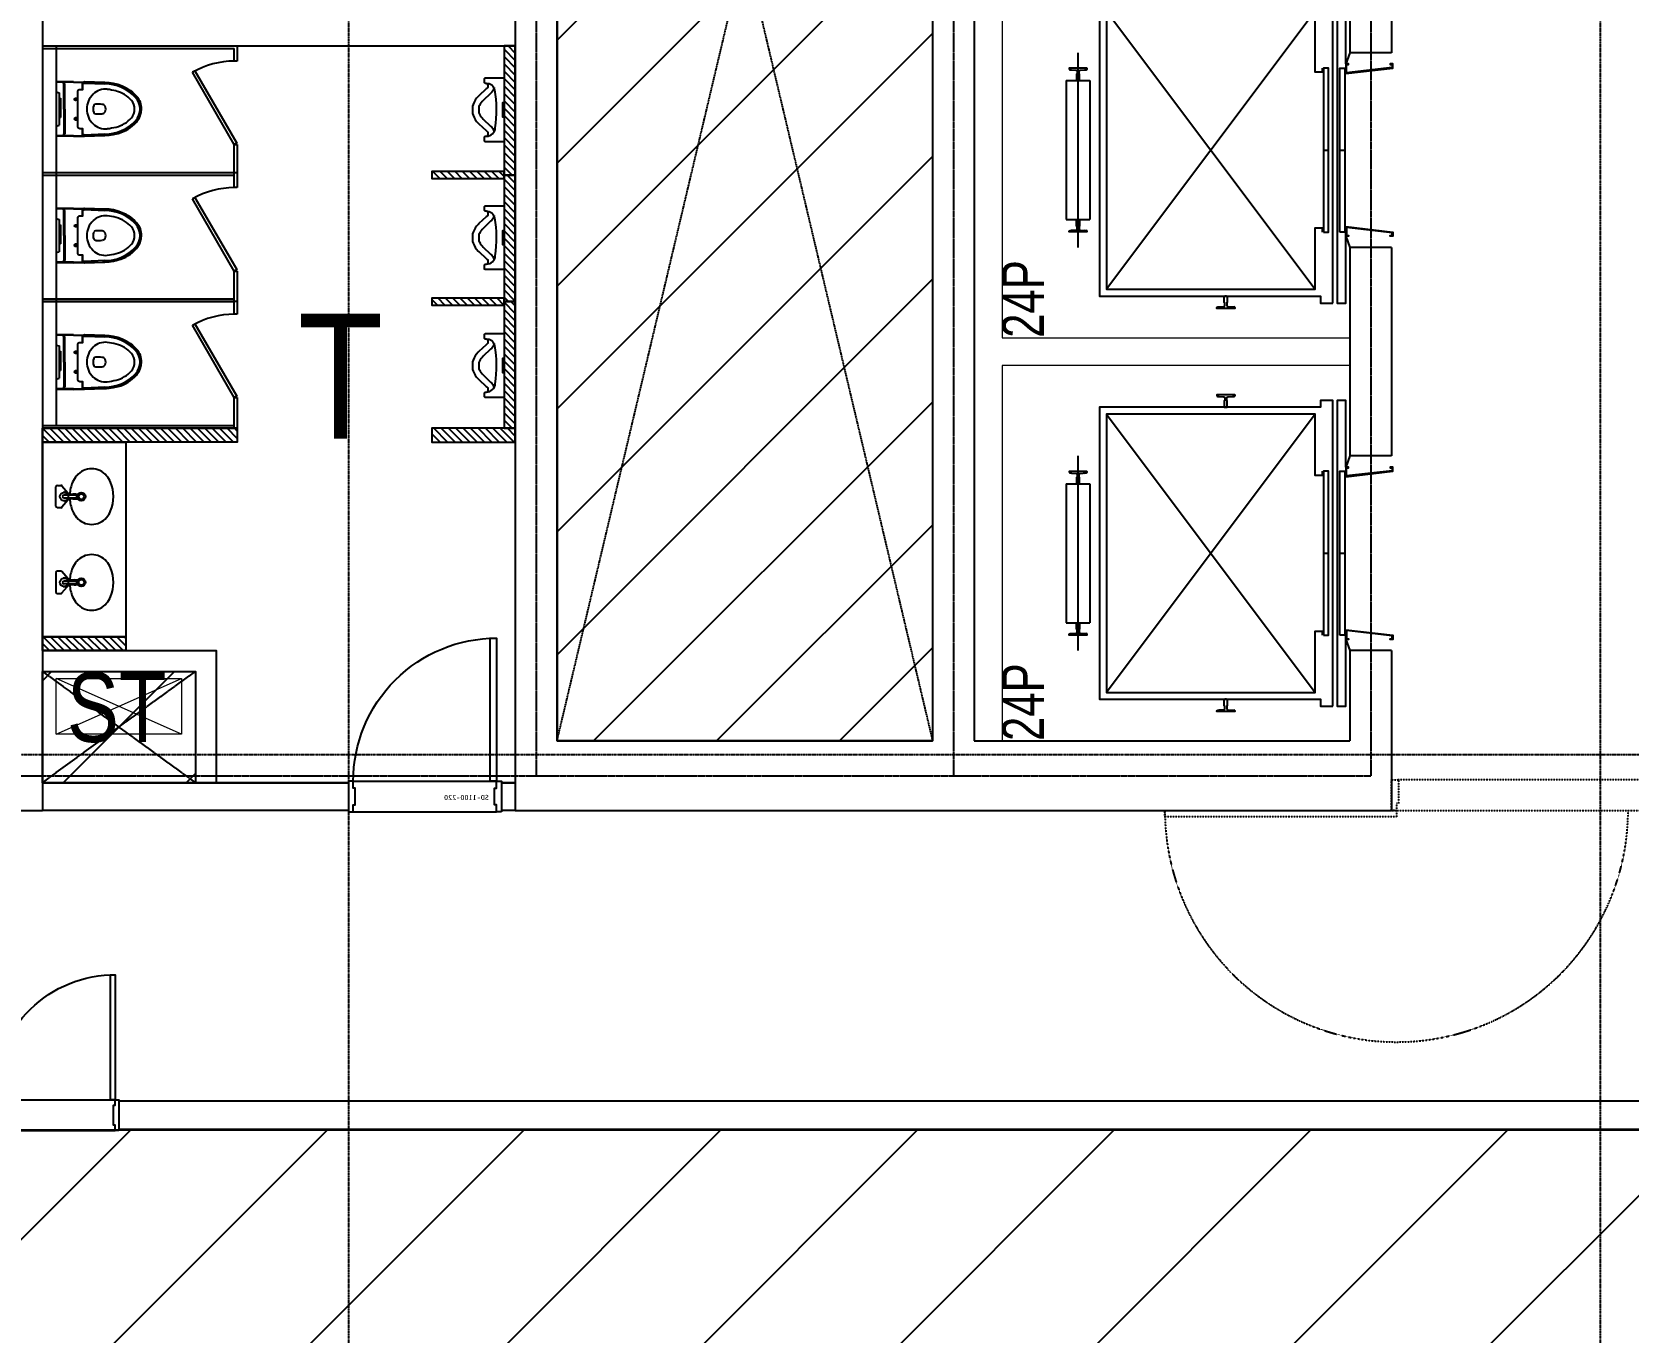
# Model space of a CAD drawing. Header units: millimetres. Extents: x -179076 to 173472, y -18667 to 271134.
# Drawn here: x 33608 to 45083, y 217459 to 226810 of the extents above; entities that cross this region are included whole.
import ezdxf
from ezdxf.enums import TextEntityAlignment as Align

# ---------------------------------------------------------------- set-up
doc = ezdxf.new("R2010")
doc.units = ezdxf.units.MM
for name, pattern in [('X-CORE_21F$0$CENTER2', [1.125, 0.75, -0.125, 0.125, -0.125]), ('X-CORE_21F$0$DASHED', [3, 2, -1]), ('X-F_Exit_21F$0$18$0$STYLE_19', [0.83328, 0.41656, -0.41672]), ('X-GRID_5~ROOF$0$CENTER2', [1.125, 0.75, -0.125, 0.125, -0.125]), ('X-INT-OFFICE-21F$0$CEN', [62, 60, -1, 0, -1])]:
    doc.linetypes.add(name, pattern=pattern)
doc.layers.get('0').update_dxf_attribs({"lineweight": 20})
doc.layers.get('Defpoints').update_dxf_attribs({"color": 151, "lineweight": 9})
for name, color, linetype in [('hatch_excl', 12, 'Continuous'), ('X-CORE_21F$0$A-CEN2', 8, 'X-CORE_21F$0$CENTER2'), ('X-CORE_21F$0$A-CON', 2, 'Continuous'), ('X-CORE_21F$0$A-DOOR', 4, 'Continuous'), ('X-CORE_21F$0$A-ELEV', 5, 'Continuous'), ('X-CORE_21F$0$A-OPEN2', 9, 'X-CORE_21F$0$DASHED'), ('X-F_Exit_21F$0$A-FSD', 4, 'Continuous'), ('X-GRID_5~ROOF$0$A-CEN1', 1, 'X-GRID_5~ROOF$0$CENTER2'), ('X-INT-OFFICE-21F$0$A-DOOR', 4, 'Continuous'), ('X-INT-OFFICE-21F$0$A-DOORF', 9, 'Continuous'), ('X-INT-OFFICE-21F$0$A-ELE4', 8, 'Continuous'), ('X-INT-OFFICE-21F$0$A-OPEN1', 1, 'X-INT-OFFICE-21F$0$CEN'), ('X-INT-OFFICE-21F$0$A-TOIL', 6, 'Continuous'), ('X-INT-OFFICE-21F$0$A-WALD', 7, 'Continuous'), ('X-INT-OFFICE-21F$0$X-INT-OFFICE-22~35F$0$X-INT-OFFICE-6~19F$0$X-INT-OFFICE-22~35F$0$A-DOOR', 4, 'Continuous'), ('X-INT-OFFICE-21F$0$X-INT-OFFICE-22~35F$0$X-INT-OFFICE-6~19F$0$X-INT-OFFICE-22~35F$0$A-DOORF', 9, 'Continuous')]:
    doc.layers.add(name, color=color, linetype=linetype)
doc.layers.add('ndc area', color=50, linetype='Continuous', plot=False)
doc.styles.add('X-CORE_21F$0$X-CORE_6~19F$0$평면도$0$X-PLAN_1F$0$돋움', font='')
doc.styles.add('X-INT-OFFICE-21F$0$Hrtext', font='arial.ttf', dxfattribs={"width": 0.8})
doc.styles.add('X-INT-OFFICE-21F$0$X-INT-OFFICE-22~35F$0$X-INT-OFFICE-6~19F$0$X-INT-OFFICE-22~35F$0$X-PLAN$0$Standard', font='')
doc.styles.add('X-INT-OFFICE-21F$0$X-INT-OFFICE-6~19F$0$X-INT-OFFICE-22~35F$0$Hrtext', font='arial.ttf', dxfattribs={"width": 0.8})
doc.styles.get('X-CORE_21F$0$X-CORE_6~19F$0$평면도$0$X-PLAN_1F$0$돋움').set_extended_font_data('Dotum')
doc.styles.get('X-INT-OFFICE-21F$0$X-INT-OFFICE-22~35F$0$X-INT-OFFICE-6~19F$0$X-INT-OFFICE-22~35F$0$X-PLAN$0$Standard').set_extended_font_data('DotumChe')

# ---------------------------------------------------------------- blocks, each defined once
blk = doc.blocks.new('X-INT-OFFICE-21F$0$DOOR_2400')
at = {"layer": 'X-INT-OFFICE-21F$0$A-DOOR'}
for points in [[(41794, 101558), (41794, 101523), (41844, 101523), (41844, 101508), (42038, 101508), (42038, 101523), (42088, 101523), (42088, 101558)], [(42088, 101523), (42088, 101478), (43288, 101478), (43288, 101523)], [(41794, 99158), (41794, 99193), (41844, 99193), (41844, 99208), (42038, 99208), (42038, 99193), (42088, 99193), (42088, 99158)], [(42088, 99193), (42088, 99238), (43288, 99238), (43288, 99193)]]:
    blk.add_lwpolyline(points, close=True, dxfattribs=at)
at = {"layer": 'X-INT-OFFICE-21F$0$A-DOORF'}
for centre, radius, start, end in [((42121, 101526), 1168, 268.3863, 357.6653), ((42157, 99230), 1131, 0.4286, 93.5198)]:
    blk.add_arc(centre, radius, start, end, dxfattribs=at)
at = {"layer": 'X-INT-OFFICE-21F$0$A-ELE4'}
for p, q in [((41794, 99193), (41794, 101523)), ((42088, 99193), (42088, 101523))]:
    blk.add_line(p, q, dxfattribs=at)
blk = doc.blocks.new('X-INT-OFFICE-21F$0$X-INT-OFFICE-22~35F$0$X-INT-OFFICE-6~19F$0$X-INT-OFFICE-22~35F$0$SD-1000-220')
at = {"layer": 'X-INT-OFFICE-21F$0$A-ELE4'}
for p, q in [((1065, 28), (35, 28)), ((1065, -192), (35, -192))]:
    blk.add_line(p, q, dxfattribs=at)
at = {"layer": 'X-INT-OFFICE-21F$0$X-INT-OFFICE-22~35F$0$X-INT-OFFICE-6~19F$0$X-INT-OFFICE-22~35F$0$A-DOOR'}
for points in [[(35, 28), (80, 28), (80, 1058), (35, 1058)], [(0, -192), (35, -192), (35, -142), (50, -142), (50, -22), (35, -22), (35, 28), (0, 28)], [(1100, -192), (1065, -192), (1065, -142), (1050, -142), (1050, -22), (1065, -22), (1065, 28), (1100, 28)]]:
    blk.add_lwpolyline(points, close=True, dxfattribs=at)
at = {"layer": 'X-INT-OFFICE-21F$0$X-INT-OFFICE-22~35F$0$X-INT-OFFICE-6~19F$0$X-INT-OFFICE-22~35F$0$A-DOORF'}
blk.add_arc((35, 28), 1030, 359.9893, 90.0107, dxfattribs=at)
at = {"layer": 'Defpoints', "linetype": 'Continuous', "style": 'X-INT-OFFICE-21F$0$X-INT-OFFICE-22~35F$0$X-INT-OFFICE-6~19F$0$X-INT-OFFICE-22~35F$0$X-PLAN$0$Standard', "text_generation_flag": 6}
blk.add_text('SD-1100-220', height=37.5, rotation=180, dxfattribs=at).set_placement((251, -88), align=Align.MIDDLE)
blk = doc.blocks.new('X-INT-OFFICE-21F')
at = {"layer": 'X-INT-OFFICE-21F$0$A-TOIL'}
h = blk.add_hatch(dxfattribs=at)
h.set_pattern_fill('ANSI31', color=256, scale=300, angle=270)
h.set_pattern_definition([(315, (19393.21, 167980.023), (26.516504, 26.516504), [])])
h.paths.add_polyline_path([(99749, 84941), (99749, 85871), (99668, 85871), (99668, 84941)])
h = blk.add_hatch(dxfattribs=at)
h.set_pattern_fill('ANSI31', color=256, scale=300, angle=270)
h.set_pattern_definition([(315, (19493.21, 168980.023), (26.516504, 26.516504), [])])
h.paths.add_polyline_path([(99668, 84916), (99668, 84966), (99149, 84966), (99149, 84916)])
h = blk.add_hatch(dxfattribs=at)
h.set_pattern_fill('ANSI31', color=256, scale=300, angle=270)
h.set_pattern_definition([(315, (19393.21, 168900.023), (26.516504, 26.516504), [])])
h.paths.add_polyline_path([(99749, 84031), (99749, 84941), (99668, 84941), (99668, 84031)])
h = blk.add_hatch(dxfattribs=at)
h.set_pattern_fill('ANSI31', color=256, scale=300, angle=270)
h.set_pattern_definition([(315, (19493.21, 169910.023), (26.516504, 26.516504), [])])
h.paths.add_polyline_path([(99668, 84006), (99668, 84056), (99149, 84056), (99149, 84006)])
h = blk.add_hatch(dxfattribs=at)
h.set_pattern_fill('ANSI31', color=256, scale=300, angle=270)
h.set_pattern_definition([(315, (19393.21, 169820.023), (26.516504, 26.516504), [])])
h.paths.add_polyline_path([(99749, 83120), (99749, 84031), (99668, 84031), (99668, 83120)])
h = blk.add_hatch(dxfattribs=at)
h.set_pattern_fill('ANSI31', color=256, scale=300, angle=450)
h.set_pattern_definition([(135, (177604.422, 1921.213), (-26.516504, -26.516504), [])])
h.paths.add_polyline_path([(96349, 83020), (96349, 83120), (97749, 83120), (97749, 83020)])
h = blk.add_hatch(dxfattribs=at)
h.set_pattern_fill('ANSI31', color=256, scale=300, angle=270)
h.set_pattern_definition([(315, (19393.21, 169838.847), (26.516504, 26.516504), [])])
h.paths.add_polyline_path([(99749, 83020), (99749, 83120), (99149, 83120), (99149, 83020)])
h = blk.add_hatch(dxfattribs=at)
h.set_pattern_fill('ANSI31', color=256, scale=300, angle=450)
h.set_pattern_definition([(135, (179304.423, 422.39), (-26.516504, -26.516504), [])])
h.paths.add_polyline_path([(96949, 81521), (96949, 81621), (96349, 81621), (96349, 81521)])
at = {"layer": 'Defpoints'}
for p, q in [((96449, 80921), (97349, 81321)), ((97349, 80921), (96449, 81321))]:
    blk.add_line(p, q, dxfattribs=at)
blk.add_lwpolyline([(96449, 81321), (97349, 81321), (97349, 80921), (96449, 80921)], close=True, dxfattribs=at)
at = {"layer": 'X-INT-OFFICE-21F$0$A-OPEN1'}
for p, q in [((96349, 81371), (97449, 80571)), ((96349, 80571), (97449, 81371))]:
    blk.add_line(p, q, dxfattribs=at)
at = {"layer": 'X-INT-OFFICE-21F$0$A-TOIL'}
for p, q in [((96349, 85871), (97749, 85871)), ((96349, 85851), (97729, 85851)), ((97729, 85761), (97729, 85851)), ((97749, 85871), (97749, 85761)), ((97749, 85761), (97729, 85761)), ((97729, 84941), (97729, 85161)), ((97729, 85161), (97749, 85161)), ((97749, 85161), (97749, 84941)), ((96349, 84961), (97729, 84961)), ((96349, 84961), (97749, 84961)), ((96349, 84941), (97729, 84941)), ((97729, 84851), (97729, 84941)), ((97749, 84961), (97749, 84851)), ((97749, 84851), (97729, 84851)), ((97729, 84031), (97729, 84251)), ((97729, 84251), (97749, 84251)), ((97749, 84251), (97749, 84031)), ((96349, 84051), (97729, 84051)), ((96349, 84031), (97729, 84031)), ((97749, 84031), (96349, 84031)), ((97729, 83941), (97729, 84031)), ((97749, 84051), (97749, 83941)), ((97749, 83941), (97729, 83941)), ((97729, 83121), (97729, 83341)), ((97729, 83341), (97749, 83341)), ((97749, 83341), (97749, 83121)), ((96349, 83141), (97729, 83141)), ((97749, 83121), (96349, 83121)), ((96447, 82559), (96447, 82699)), ((96457, 82709), (96483, 82709)), ((96490, 82706), (96546, 82639)), ((96586, 82639), (96505, 82639)), ((96556, 82644), (96550, 82644)), ((96483, 82549), (96457, 82549)), ((96546, 82619), (96490, 82553)), ((96505, 82619), (96586, 82619)), ((96550, 82614), (96556, 82614)), ((96447, 82082), (96447, 81942)), ((96483, 82092), (96457, 82092)), ((96546, 82022), (96490, 82089)), ((96457, 81932), (96483, 81932)), ((96490, 81936), (96546, 82002)), ((96505, 82022), (96586, 82022)), ((96586, 82002), (96505, 82002)), ((96550, 82027), (96556, 82027)), ((96556, 81997), (96550, 81997))]:
    blk.add_line(p, q, dxfattribs=at)
for points in [[(96449, 85871), (96449, 84961)], [(99668, 85461), (99658, 85461), (99658, 85361), (99668, 85361)], [(96449, 84961), (96449, 84051)], [(99668, 84541), (99658, 84541), (99658, 84441), (99668, 84441)], [(96449, 84051), (96449, 83141)], [(99668, 83621), (99658, 83621), (99658, 83521), (99668, 83521)]]:
    blk.add_lwpolyline(points, dxfattribs=at)
for points in [[(99749, 84941), (99749, 85871), (99668, 85871), (99668, 84941)], [(97429, 85681), (97446, 85691), (97746, 85171), (97729, 85161)], [(99668, 84916), (99668, 84966), (99149, 84966), (99149, 84916)], [(99749, 84031), (99749, 84941), (99668, 84941), (99668, 84031)], [(97429, 84771), (97446, 84781), (97746, 84261), (97729, 84251)], [(99668, 84006), (99668, 84056), (99149, 84056), (99149, 84006)], [(99749, 83120), (99749, 84031), (99668, 84031), (99668, 83120)], [(97429, 83861), (97446, 83871), (97746, 83351), (97729, 83341)], [(96349, 83020), (96349, 83120), (97749, 83120), (97749, 83020)], [(99749, 83020), (99749, 83120), (99149, 83120), (99149, 83020)], [(96949, 81621), (96349, 81621), (96349, 83020), (96949, 83020)], [(96349, 81621), (96949, 81621), (96949, 81521), (96349, 81521)]]:
    blk.add_lwpolyline(points, close=True, dxfattribs=at)
for points in [[(99535, 85181, -0.414214), (99527, 85189), (99527, 85213, -0.414214), (99535, 85221), (99542, 85221, 0.400337), (99605, 85281, 0.081105), (99602, 85555, 0.336641), (99542, 85601), (99535, 85601, -0.414214), (99527, 85609), (99527, 85633, -0.414214), (99535, 85641), (99668, 85641), (99668, 85181), (99533, 85181)], [(99544, 85601, -0.509027), (99540, 85561), (99488, 85512, 0.11132), (99482, 85507, 0.118798), (99447, 85450), (99442, 85438), (99442, 85384), (99447, 85372, 0.118798), (99482, 85315, 0.11132), (99488, 85311), (99540, 85261, -0.509027), (99544, 85221)], [(99596, 85571, -0.235577), (99571, 85529), (99518, 85478, 0.10128), (99492, 85442), (99487, 85434), (99487, 85388), (99492, 85380, 0.10128), (99518, 85344), (99571, 85293, -0.235577), (99596, 85252)], [(99535, 84261, -0.414214), (99527, 84269), (99527, 84293, -0.414214), (99535, 84301), (99542, 84301, 0.400337), (99605, 84361, 0.081105), (99602, 84635, 0.336641), (99542, 84681), (99535, 84681, -0.414214), (99527, 84689), (99527, 84713, -0.414214), (99535, 84721), (99668, 84721), (99668, 84261), (99533, 84261)], [(99544, 84681, -0.509027), (99540, 84641), (99488, 84592, 0.11132), (99482, 84587, 0.118798), (99447, 84530), (99442, 84518), (99442, 84464), (99447, 84452, 0.118798), (99482, 84395, 0.11132), (99488, 84391), (99540, 84341, -0.509027), (99544, 84301)], [(99596, 84651, -0.235577), (99571, 84609), (99518, 84558, 0.10128), (99492, 84522), (99487, 84514), (99487, 84468), (99492, 84460, 0.10128), (99518, 84424), (99571, 84373, -0.235577), (99596, 84332)], [(99535, 83341, -0.414214), (99527, 83349), (99527, 83373, -0.414214), (99535, 83381), (99542, 83381, 0.400337), (99605, 83441, 0.081105), (99602, 83715, 0.336641), (99542, 83761), (99535, 83761, -0.414214), (99527, 83769), (99527, 83793, -0.414214), (99535, 83801), (99668, 83801), (99668, 83341), (99533, 83341)], [(99544, 83761, -0.509027), (99540, 83721), (99488, 83672, 0.11132), (99482, 83667, 0.118798), (99447, 83610), (99442, 83598), (99442, 83544), (99447, 83532, 0.118798), (99482, 83475, 0.11132), (99488, 83471), (99540, 83421, -0.509027), (99544, 83381)], [(99596, 83731, -0.235577), (99571, 83689), (99518, 83638, 0.10128), (99492, 83602), (99487, 83594), (99487, 83548), (99492, 83540, 0.10128), (99518, 83504), (99571, 83453, -0.235577), (99596, 83412)]]:
    blk.add_lwpolyline(points, format="xyb", dxfattribs=at)
for centre, radius in [((96505, 82629), 30.3), ((96629, 82629), 29.9), ((96629, 82629), 19.9), ((96505, 82012), 30.3), ((96629, 82012), 29.9), ((96629, 82012), 19.9)]:
    blk.add_circle(centre, radius, dxfattribs=at)
for centre, radius, start, end in [((97729, 85161), 600, 90, 120), ((97729, 84251), 600, 90, 120), ((97729, 83341), 600, 90, 120), ((96741, 82657), 190, 139.9303, 156.5878), ((96703, 82689), 140, 40.0697, 139.9303), ((96665, 82657), 190, 23.4122, 40.0697), ((96457, 82699), 10, 90, 180), ((96483, 82699), 10, 40.0428, 90), ((96505, 82629), 10, 90, 270), ((96510, 82621), 39.8, 42.9414, 107.7096), ((96550, 82661), 17.3, 225.9655, 271.4942), ((96805, 82629), 260, 156.5878, 176.5839), ((96581, 82509), 137, 81.7299, 100.5207), ((96586, 82629), 10, 270, 90), ((96593, 82629), 17.8, 297.0341, 62.9659), ((96600, 82629), 260, 336.5878, 23.4122), ((96457, 82559), 10, 180, 270), ((96483, 82559), 10, 270, 319.9572), ((96510, 82638), 39.8, 252.2904, 317.0586), ((96550, 82597), 17.3, 88.5058, 134.0345), ((96805, 82629), 260, 183.4161, 203.4122), ((96581, 82749), 137, 259.4793, 278.2701), ((96741, 82601), 190, 203.4122, 220.0697), ((96665, 82601), 190, 319.9303, 336.5878), ((96703, 82569), 140, 220.0697, 319.9303), ((96741, 82040), 190, 139.9303, 156.5878), ((96703, 82072), 140, 40.0697, 139.9303), ((96665, 82040), 190, 23.4122, 40.0697), ((96457, 82082), 10, 90, 180), ((96483, 82082), 10, 40.0428, 90), ((96805, 82012), 260, 156.5878, 176.5839), ((96600, 82012), 260, 336.5878, 23.4122), ((96457, 81942), 10, 180, 270), ((96483, 81942), 10, 270, 319.9572), ((96505, 82012), 10, 90, 270), ((96510, 82004), 39.8, 42.9414, 107.7096), ((96510, 82021), 39.8, 252.2904, 317.0586), ((96550, 82044), 17.3, 225.9655, 271.4942), ((96550, 81980), 17.3, 88.5058, 134.0345), ((96805, 82012), 260, 183.4161, 203.4122), ((96581, 81892), 137, 81.7299, 100.5207), ((96581, 82132), 137, 259.4793, 278.2701), ((96586, 82012), 10, 270, 90), ((96593, 82012), 17.8, 297.0341, 62.9659), ((96741, 81984), 190, 203.4122, 220.0697), ((96703, 81952), 140, 220.0697, 319.9303), ((96665, 81984), 190, 319.9303, 336.5878)]:
    blk.add_arc(centre, radius, start, end, dxfattribs=at)
at = {"layer": 'X-INT-OFFICE-21F$0$A-WALD'}
for p, q in [((96349, 85871), (99749, 85871)), ((98549, 80571), (96349, 80571)), ((96349, 80571), (98549, 80571)), ((98549, 80571), (98549, 80371)), ((99749, 80571), (99649, 80571)), ((99649, 80571), (99749, 80571)), ((99649, 80571), (99649, 80371)), ((98549, 80371), (96349, 80371)), ((99749, 80371), (99649, 80371)), ((110399, 78280), (96899, 78280)), ((96899, 78280), (96899, 78080)), ((96899, 78080), (110399, 78080))]:
    blk.add_line(p, q, dxfattribs=at)
for points in [[(96349, 81521), (97599, 81521), (97599, 80571)], [(96349, 81371), (97449, 81371), (97449, 80571)]]:
    blk.add_lwpolyline(points, dxfattribs=at)
at = {"xscale": -1}
blk.add_blockref('X-INT-OFFICE-21F$0$X-INT-OFFICE-22~35F$0$X-INT-OFFICE-6~19F$0$X-INT-OFFICE-22~35F$0$SD-1000-220', (99649, 80553), dxfattribs=at)
at = {"xscale": -0.7499999999999954, "yscale": 0.7499999999999954, "zscale": 0.7499999999999954, "rotation": 270}
blk.add_blockref('X-INT-OFFICE-21F$0$DOOR_2400', (20730, 46724), dxfattribs=at)
at = {"layer": 'Defpoints', "width": 0.8}
for s, height, style, p in [('T', 900, 'X-INT-OFFICE-21F$0$X-INT-OFFICE-6~19F$0$X-INT-OFFICE-22~35F$0$Hrtext', (98492, 83495)), ('ST', 500, 'X-INT-OFFICE-21F$0$Hrtext', (96883, 81114))]:
    blk.add_text(s, height=height, dxfattribs=dict(at, style=style)).set_placement(p, align=Align.MIDDLE_CENTER)
for points in [[(96449, 85612), (96572, 85612), (96584, 85612), (96597, 85612), (96609, 85611), (96621, 85611), (96634, 85611), (96646, 85610), (96648, 85611), (96649, 85611), (96651, 85611), (96653, 85612), (96797, 85607), (96809, 85606), (96822, 85606), (96834, 85605), (96846, 85603), (96858, 85601), (96870, 85598), (96882, 85595), (96893, 85591), (96909, 85587), (96924, 85582), (96938, 85576), (96952, 85568), (96966, 85561), (96979, 85552), (96992, 85542), (97004, 85532), (97015, 85521), (97026, 85509), (97030, 85505), (97033, 85500), (97037, 85495), (97040, 85490), (97043, 85484), (97049, 85474), (97053, 85463), (97057, 85452), (97060, 85440), (97061, 85428), (97062, 85416), (97061, 85404), (97060, 85393), (97057, 85381), (97053, 85370), (97049, 85359), (97043, 85348), (97040, 85343), (97037, 85338), (97033, 85333), (97030, 85328), (97026, 85323), (97015, 85311), (97004, 85300), (96992, 85290), (96979, 85281), (96966, 85272), (96952, 85264), (96938, 85257), (96924, 85251), (96909, 85245), (96893, 85241), (96882, 85238), (96870, 85234), (96858, 85232), (96846, 85230), (96834, 85228), (96822, 85228), (96809, 85226), (96797, 85226), (96653, 85221), (96651, 85221), (96649, 85221), (96648, 85222), (96646, 85222), (96634, 85222), (96621, 85222), (96609, 85221), (96597, 85221), (96584, 85221), (96572, 85220), (96449, 85220)], [(96449, 84702), (96572, 84702), (96584, 84702), (96597, 84702), (96609, 84701), (96621, 84701), (96634, 84701), (96646, 84700), (96648, 84701), (96649, 84701), (96651, 84701), (96653, 84702), (96797, 84697), (96809, 84696), (96822, 84696), (96834, 84695), (96846, 84693), (96858, 84691), (96870, 84688), (96882, 84685), (96893, 84681), (96909, 84677), (96924, 84672), (96938, 84666), (96952, 84658), (96966, 84651), (96979, 84642), (96992, 84632), (97004, 84622), (97015, 84611), (97026, 84599), (97030, 84595), (97033, 84590), (97037, 84585), (97040, 84580), (97043, 84574), (97049, 84564), (97053, 84553), (97057, 84542), (97060, 84530), (97061, 84518), (97062, 84506), (97061, 84494), (97060, 84483), (97057, 84471), (97053, 84460), (97049, 84449), (97043, 84438), (97040, 84433), (97037, 84428), (97033, 84423), (97030, 84418), (97026, 84413), (97015, 84401), (97004, 84390), (96992, 84380), (96979, 84371), (96966, 84362), (96952, 84354), (96938, 84347), (96924, 84341), (96909, 84335), (96893, 84331), (96882, 84328), (96870, 84324), (96858, 84322), (96846, 84320), (96834, 84318), (96822, 84318), (96809, 84316), (96797, 84316), (96653, 84311), (96651, 84311), (96649, 84311), (96648, 84312), (96646, 84312), (96634, 84312), (96621, 84312), (96609, 84311), (96597, 84311), (96584, 84311), (96572, 84310), (96449, 84310)], [(96449, 83792), (96572, 83792), (96584, 83792), (96597, 83792), (96609, 83791), (96621, 83791), (96634, 83791), (96646, 83790), (96648, 83791), (96649, 83791), (96651, 83791), (96653, 83792), (96797, 83787), (96809, 83786), (96822, 83786), (96834, 83785), (96846, 83783), (96858, 83781), (96870, 83778), (96882, 83775), (96893, 83771), (96909, 83767), (96924, 83762), (96938, 83756), (96952, 83748), (96966, 83741), (96979, 83732), (96992, 83722), (97004, 83712), (97015, 83701), (97026, 83689), (97030, 83685), (97033, 83680), (97037, 83675), (97040, 83670), (97043, 83664), (97049, 83654), (97053, 83643), (97057, 83632), (97060, 83620), (97061, 83608), (97062, 83596), (97061, 83584), (97060, 83573), (97057, 83561), (97053, 83550), (97049, 83539), (97043, 83528), (97040, 83523), (97037, 83518), (97033, 83513), (97030, 83508), (97026, 83503), (97015, 83491), (97004, 83480), (96992, 83470), (96979, 83461), (96966, 83452), (96952, 83444), (96938, 83437), (96924, 83431), (96909, 83425), (96893, 83421), (96882, 83418), (96870, 83414), (96858, 83412), (96846, 83410), (96834, 83408), (96822, 83408), (96809, 83406), (96797, 83406), (96653, 83401), (96651, 83401), (96649, 83401), (96648, 83402), (96646, 83402), (96634, 83402), (96621, 83402), (96609, 83401), (96597, 83401), (96584, 83401), (96572, 83400), (96449, 83400)]]:
    blk.add_wipeout(points).translate(0, 0, 0).dxf.layer = 'X-INT-OFFICE-21F$0$A-TOIL'
at = {"layer": 'X-INT-OFFICE-21F$0$A-TOIL'}
for p, q in [((96572, 85612), (96449, 85612)), ((96449, 85612), (96449, 85220)), ((96572, 85609), (96449, 85609)), ((96449, 85539), (96449, 85294)), ((96449, 85539), (96471, 85533)), ((96471, 85533), (96471, 85300)), ((96471, 85494), (96479, 85494)), ((96479, 85494), (96479, 85426)), ((96504, 85416), (96504, 85594)), ((96510, 85416), (96510, 85594)), ((96471, 85426), (96479, 85426)), ((96471, 85424), (96479, 85424)), ((96479, 85424), (96479, 85356)), ((96504, 85416), (96504, 85239)), ((96510, 85416), (96510, 85239)), ((96449, 85294), (96471, 85300)), ((96471, 85356), (96479, 85356)), ((96572, 85224), (96449, 85224)), ((96572, 85220), (96449, 85220)), ((96572, 84702), (96449, 84702)), ((96449, 84702), (96449, 84310)), ((96572, 84699), (96449, 84699)), ((96449, 84629), (96449, 84384)), ((96449, 84629), (96471, 84623)), ((96471, 84623), (96471, 84390)), ((96471, 84584), (96479, 84584)), ((96479, 84584), (96479, 84516)), ((96504, 84506), (96504, 84684)), ((96510, 84506), (96510, 84684)), ((96471, 84516), (96479, 84516)), ((96471, 84514), (96479, 84514)), ((96479, 84514), (96479, 84446)), ((96504, 84506), (96504, 84329)), ((96510, 84506), (96510, 84329)), ((96449, 84384), (96471, 84390)), ((96471, 84446), (96479, 84446)), ((96572, 84314), (96449, 84314)), ((96572, 84310), (96449, 84310)), ((96572, 83792), (96449, 83792)), ((96449, 83792), (96449, 83400)), ((96572, 83789), (96449, 83789)), ((96504, 83596), (96504, 83774)), ((96510, 83596), (96510, 83774)), ((96449, 83719), (96449, 83474)), ((96449, 83719), (96471, 83713)), ((96471, 83713), (96471, 83480)), ((96471, 83674), (96479, 83674)), ((96479, 83674), (96479, 83606)), ((96471, 83606), (96479, 83606)), ((96471, 83604), (96479, 83604)), ((96479, 83604), (96479, 83536)), ((96504, 83596), (96504, 83419)), ((96510, 83596), (96510, 83419)), ((96449, 83474), (96471, 83480)), ((96471, 83536), (96479, 83536)), ((96572, 83404), (96449, 83404)), ((96572, 83400), (96449, 83400))]:
    blk.add_line(p, q, dxfattribs=at)
for points in [[(96572, 85612, -0.012538), (96572, 85612), (96646, 85610)], [(96572, 85609, -0.012538), (96572, 85609), (96641, 85607)], [(96635, 85275), (96635, 85239, 0.424133), (96653, 85221), (96797, 85226, 0.208401), (97026, 85326, 0.392773), (97026, 85507, 0.208401), (96797, 85607), (96653, 85612, 0.424133), (96635, 85594), (96635, 85558)], [(96646, 85610), (96783, 85607, -0.055395), (96893, 85591, -0.154276), (97026, 85509, -0.179504), (97060, 85416)], [(96605, 85479), (96587, 85479, -1), (96587, 85494), (96605, 85494)], [(96797, 85236), (96651, 85229, -0.427488), (96640, 85240), (96640, 85275), (96618, 85275, -0.414214), (96605, 85288), (96605, 85545, -0.414214), (96618, 85558), (96640, 85558), (96640, 85592, -0.427488), (96651, 85603), (96797, 85597)], [(96797, 85236, 0.208514), (97019, 85332, 0.392773), (97019, 85500, 0.208514), (96797, 85597, 0.208514)], [(96646, 85222), (96783, 85226, 0.055395), (96893, 85241, 0.154276), (97026, 85323, 0.179504), (97060, 85416)], [(96605, 85354), (96587, 85354, 1), (96587, 85339), (96605, 85339)], [(96572, 85224, 0.012538), (96572, 85224), (96641, 85226)], [(96572, 85220, 0.012538), (96572, 85220), (96646, 85222)], [(96572, 84702, -0.012538), (96572, 84702), (96646, 84700)], [(96572, 84699, -0.012538), (96572, 84699), (96641, 84697)], [(96797, 84326), (96651, 84319, -0.427488), (96640, 84330), (96640, 84365), (96618, 84365, -0.414214), (96605, 84378), (96605, 84635, -0.414214), (96618, 84648), (96640, 84648), (96640, 84682, -0.427488), (96651, 84693), (96797, 84687)], [(96635, 84365), (96635, 84329, 0.424133), (96653, 84311), (96797, 84316, 0.208401), (97026, 84416, 0.392773), (97026, 84597, 0.208401), (96797, 84697), (96653, 84702, 0.424133), (96635, 84684), (96635, 84648)], [(96646, 84700), (96783, 84697, -0.055395), (96893, 84681, -0.154276), (97026, 84599, -0.179504), (97060, 84506)], [(96797, 84326, 0.208514), (97019, 84422, 0.392773), (97019, 84590, 0.208514), (96797, 84687, 0.208514)], [(96605, 84569), (96587, 84569, -1), (96587, 84584), (96605, 84584)], [(96646, 84312), (96783, 84316, 0.055395), (96893, 84331, 0.154276), (97026, 84413, 0.179504), (97060, 84506)], [(96605, 84444), (96587, 84444, 1), (96587, 84429), (96605, 84429)], [(96572, 84314, 0.012538), (96572, 84314), (96641, 84316)], [(96572, 84310, 0.012538), (96572, 84310), (96646, 84312)], [(96572, 83792, -0.012538), (96572, 83792), (96646, 83790)], [(96572, 83789, -0.012538), (96572, 83789), (96641, 83787)], [(96797, 83416), (96651, 83409, -0.427488), (96640, 83420), (96640, 83455), (96618, 83455, -0.414214), (96605, 83468), (96605, 83725, -0.414214), (96618, 83738), (96640, 83738), (96640, 83772, -0.427488), (96651, 83783), (96797, 83777)], [(96635, 83455), (96635, 83419, 0.424133), (96653, 83401), (96797, 83406, 0.208401), (97026, 83506, 0.392773), (97026, 83687, 0.208401), (96797, 83787), (96653, 83792, 0.424133), (96635, 83774), (96635, 83738)], [(96646, 83790), (96783, 83787, -0.055395), (96893, 83771, -0.154276), (97026, 83689, -0.179504), (97060, 83596)], [(96797, 83416, 0.208514), (97019, 83512, 0.392773), (97019, 83680, 0.208514), (96797, 83777, 0.208514)], [(96605, 83659), (96587, 83659, -1), (96587, 83674), (96605, 83674)], [(96646, 83402), (96783, 83406, 0.055395), (96893, 83421, 0.154276), (97026, 83503, 0.179504), (97060, 83596)], [(96605, 83534), (96587, 83534, 1), (96587, 83519), (96605, 83519)], [(96572, 83404, 0.012538), (96572, 83404), (96641, 83406)], [(96572, 83400, 0.012538), (96572, 83400), (96646, 83402)]]:
    blk.add_lwpolyline(points, format="xyb", dxfattribs=at)
for centre in [(96587, 85486), (96587, 85346), (96587, 84576), (96587, 84436), (96587, 83666), (96587, 83526)]:
    blk.add_circle(centre, 8.06, dxfattribs=at)
for centre, radius, start, end in [((96489, 85594), 15, 0, 90), ((96495, 85594), 15, 0, 90), ((96816, 85416), 148, 133.5761, 180), ((96802, 85432), 127, 84.1898, 133.5761), ((96768, 85104), 456, 75.7866, 84.1898), ((96829, 85341), 211, 40.7057, 75.7866), ((96816, 85416), 148, 180, 226.4239), ((96779, 85416), 64.9, 156.7535, 203.2583), ((96733, 85436), 15, 92.2988, 156.7535), ((96733, 85397), 15, 203.2583, 267.6739), ((96748, 85058), 393, 85.3203, 92.2988), ((96747, 85754), 373, 267.6739, 275.0711), ((96778, 85425), 25, 27.4311, 85.3203), ((96778, 85408), 25, 275.0711, 333.023), ((96761, 85416), 44, 333.023, 27.4311), ((96916, 85416), 96, 0, 40.7057), ((96916, 85416), 96, 319.2943, 0), ((96802, 85401), 127, 226.4239, 275.8102), ((96768, 85729), 456, 275.8102, 284.2134), ((96829, 85491), 211, 284.2134, 319.2943), ((96489, 85239), 15, 270, 0), ((96495, 85239), 15, 270, 0), ((96489, 84684), 15, 0, 90), ((96495, 84684), 15, 0, 90), ((96816, 84506), 148, 133.5761, 180), ((96802, 84522), 127, 84.1898, 133.5761), ((96768, 84194), 456, 75.7866, 84.1898), ((96829, 84431), 211, 40.7057, 75.7866), ((96816, 84506), 148, 180, 226.4239), ((96779, 84506), 64.9, 156.7535, 203.2583), ((96733, 84526), 15, 92.2988, 156.7535), ((96733, 84487), 15, 203.2583, 267.6739), ((96748, 84148), 393, 85.3203, 92.2988), ((96747, 84844), 373, 267.6739, 275.0711), ((96778, 84515), 25, 27.4311, 85.3203), ((96778, 84498), 25, 275.0711, 333.023), ((96761, 84506), 44, 333.023, 27.4311), ((96916, 84506), 96, 0, 40.7057), ((96916, 84506), 96, 319.2943, 0), ((96802, 84491), 127, 226.4239, 275.8102), ((96768, 84819), 456, 275.8102, 284.2134), ((96829, 84581), 211, 284.2134, 319.2943), ((96489, 84329), 15, 270, 0), ((96495, 84329), 15, 270, 0), ((96489, 83774), 15, 0, 90), ((96495, 83774), 15, 0, 90), ((96816, 83596), 148, 133.5761, 180), ((96802, 83612), 127, 84.1898, 133.5761), ((96768, 83284), 456, 75.7866, 84.1898), ((96829, 83521), 211, 40.7057, 75.7866), ((96916, 83596), 96, 0, 40.7057), ((96816, 83596), 148, 180, 226.4239), ((96779, 83596), 64.9, 156.7535, 203.2583), ((96733, 83616), 15, 92.2988, 156.7535), ((96733, 83577), 15, 203.2583, 267.6739), ((96748, 83238), 393, 85.3203, 92.2988), ((96747, 83934), 373, 267.6739, 275.0711), ((96778, 83605), 25, 27.4311, 85.3203), ((96778, 83588), 25, 275.0711, 333.023), ((96761, 83596), 44, 333.023, 27.4311), ((96916, 83596), 96, 319.2943, 0), ((96802, 83581), 127, 226.4239, 275.8102), ((96768, 83909), 456, 275.8102, 284.2134), ((96829, 83671), 211, 284.2134, 319.2943), ((96489, 83419), 15, 270, 0), ((96495, 83419), 15, 270, 0)]:
    blk.add_arc(centre, radius, start, end, dxfattribs=at)
blk = doc.blocks.new('X-CORE_21F$0$X-CORE_6~19F$0$20P-210-11009')
at = {"layer": 'Defpoints'}
blk.add_lwpolyline([(2050, -300), (2050, 0), (2700, 0), (2700, 2500), (0, 2500), (0, 0), (650, 0), (650, -300)], dxfattribs=at)
at = {"layer": 'X-CORE_21F$0$A-DOOR'}
for points in [[(735, 25), (735, 10), (730, 10), (730, 30), (800, 30), (760, -310), (730, -310), (730, -290), (735, -290), (735, -305), (756, -305), (794, 25)], [(1965, 25), (1965, 10), (1970, 10), (1970, 30), (1900, 30), (1940, -310), (1970, -310), (1970, -290), (1965, -290), (1965, -305), (1944, -305), (1906, 25)]]:
    blk.add_lwpolyline(points, close=True, dxfattribs=at)
at = {"layer": 'X-CORE_21F$0$A-ELEV'}
for p, q in [((650, 1954), (2050, 1954)), ((850, 2039), (850, 1869)), ((1850, 2039), (850, 2039)), ((850, 2039), (850, 1869)), ((1850, 2039), (1850, 1869)), ((773, 1907), (772, 1897)), ((1850, 1869), (850, 1869)), ((1927, 1907), (1928, 1897)), ((2350, 1749), (350, 249)), ((2350, 249), (350, 1749)), ((300, 886), (300, 898)), ((300, 898), (300, 886)), ((2477, 845), (2478, 835)), ((1350, 189), (1350, 154)), ((1350, 72), (1350, 37))]:
    blk.add_line(p, q, dxfattribs=at)
for points in [[(761, 1890), (765, 1890), (761, 1890), (761, 2018), (765, 2018, -0.397026), (772, 2011), (773, 2001), (775, 1968, 0.397088), (782, 1961), (800, 1961, 0.414214), (804, 1965), (847, 1965, -0.414214), (850, 1963), (850, 1945, -0.414214), (847, 1943), (804, 1943, 0.414214), (800, 1947), (782, 1947, 0.397073), (775, 1940), (772, 1897, -0.397026), (765, 1890, 0.397026), (772, 1897, -0.397026), (765, 1890)], [(1939, 1890), (1935, 1890), (1939, 1890), (1939, 2018), (1935, 2018, 0.397026), (1928, 2011), (1927, 2001), (1925, 1968, -0.397088), (1918, 1961), (1900, 1961, -0.414214), (1896, 1965), (1853, 1965, 0.414214), (1850, 1963), (1850, 1945, 0.414214), (1853, 1943), (1896, 1943, -0.414214), (1900, 1947), (1918, 1947, -0.397073), (1925, 1940), (1928, 1897, 0.397026), (1935, 1890, -0.397026), (1928, 1897, 0.397026), (1935, 1890)], [(211, 828), (215, 828), (211, 828), (211, 956), (215, 956, -0.397026), (222, 949), (223, 939), (225, 906, 0.397088), (232, 899), (250, 899, 0.414214), (254, 903), (297, 903, -0.414214), (300, 901), (300, 883, -0.414214), (297, 881), (254, 881, 0.414214), (250, 885), (232, 885, 0.397073), (225, 878), (222, 835, -0.397026), (215, 828, 0.397026), (222, 835, -0.397026), (215, 828)], [(2489, 828), (2485, 828), (2489, 828), (2489, 956), (2485, 956, 0.397026), (2478, 949), (2477, 939), (2475, 906, -0.397088), (2468, 899), (2450, 899, -0.414214), (2446, 903), (2403, 903, 0.414214), (2400, 901), (2400, 883, 0.414214), (2403, 881), (2446, 881, -0.414214), (2450, 885), (2468, 885, -0.397073), (2475, 878), (2478, 835, 0.397026), (2485, 828, -0.397026), (2478, 835, 0.397026), (2485, 828)]]:
    blk.add_lwpolyline(points, format="xyb", dxfattribs=at)
for points in [[(250, 122), (2450, 122), (2450, 212), (2400, 212), (2400, 1799), (300, 1799), (300, 212), (250, 212)], [(760, 189), (760, 154), (1940, 154), (1940, 189)], [(760, 72), (1940, 72), (1940, 37), (760, 37)]]:
    blk.add_lwpolyline(points, close=True, dxfattribs=at)
for points in [[(1940, 199), (1910, 199), (1910, 249), (2350, 249), (2350, 1749), (350, 1749), (350, 249), (790, 249), (790, 199), (760, 199)], [(2050, 0), (1970, 30), (2450, 30), (2450, 92), (250, 92), (250, 30), (730, 30), (650, 0)]]:
    blk.add_lwpolyline(points, dxfattribs=at)
at = {"layer": 'Defpoints', "style": 'X-CORE_21F$0$X-CORE_6~19F$0$평면도$0$X-PLAN_1F$0$돋움', "width": 0.8}
blk.add_text('24P', height=300, dxfattribs=at).set_placement((0, 2500), align=Align.TOP_LEFT)
blk = doc.blocks.new('A$C42c6cb87')
blk.add_blockref('X-INT-OFFICE-21F', (-69849, -105871))
at = {"layer": 'hatch_excl'}
h = blk.add_hatch(dxfattribs=at)
h.set_pattern_fill('ANSI31', color=256, scale=5000)
h.set_pattern_definition([(45, (-69848.8, -105871.2), (-441.9417, 441.9417), [])])
h.paths.add_polyline_path([(23500, -13600), (26200, -13600), (26200, -25000), (23500, -25000)])
h.paths.add_polyline_path([(30200, -13600), (32900, -13600), (32900, -25000), (30200, -25000)])
h = blk.add_hatch(dxfattribs=at)
h.set_pattern_fill('ANSI31', color=256, scale=5000)
h.set_pattern_definition([(45, (-79548.8, -105871.2), (-441.9417, 441.9417), [])])
h.paths.add_polyline_path([(26500, -24500), (27600, -24500), (27600, -25300), (26500, -25300)])
at = {"layer": 'ndc area'}
h = blk.add_hatch(dxfattribs=at)
h.set_pattern_fill('ANSI31', color=150, scale=8000)
h.set_pattern_definition([(45, (-69848.8, -105871.2), (-707.107, 707.107), [])])
h.paths.add_polyline_path([(12000, -10800), (54400, -10800), (54400, -27800), (12000, -27800)], flags=16)
edge = h.paths.add_edge_path()
edge.add_arc((-54100, -19300), 116800, 0.29994, 7.24981)
edge.add_arc((56013, -5292), 5800, 7.2498, 83.5155)
edge.add_arc((33200, -206000), 207800, 83.51554, 96.48446)
edge.add_arc((10387, -5292), 5800, 96.4845, 172.7502)
edge.add_arc((120500, -19300), 116800, 172.75019, 180)
edge.add_arc((120500, -19300), 116800, 180, 187.24981)
edge.add_arc((10387, -33308), 5800, 187.2498, 263.5155)
edge.add_arc((33200, 167400), 207800, 263.51554, 276.48446)
edge.add_arc((56013, -33308), 5800, 276.4845, 352.7502)
edge.add_arc((-54100, -19300), 116800, 352.75019, 360.29994)
at = {"layer": 'hatch_excl'}
for points in [[(30200, -13600), (32900, -13600), (32900, -25000), (30200, -25000)], [(26500, -24500), (27600, -24500), (27600, -25300), (26500, -25300)]]:
    blk.add_lwpolyline(points, close=True, dxfattribs=at)
at = {"layer": 'ndc area', "color": 150}
blk.add_lwpolyline([(12000, -10800), (54400, -10800), (54400, -27800), (12000, -27800)], close=True, dxfattribs=at)
at = {"layer": 'X-CORE_21F$0$A-CEN2'}
for p, q in [((30050, -13350), (30050, -25250)), ((33050, -13350), (33050, -25250)), ((36050, -13350), (36050, -25250)), ((14550, -25250), (36050, -25250))]:
    blk.add_line(p, q, dxfattribs=at)
at = {"layer": 'X-CORE_21F$0$A-CON', "ltscale": 10}
for p, q in [((26500, -13100), (26500, -25500)), ((29900, -13100), (29900, -25500)), ((30200, -13600), (30200, -25000)), ((32900, -13600), (32900, -25000)), ((33200, -13600), (33200, -25000)), ((35900, -18550), (35900, -20050)), ((36200, -18550), (36200, -20050)), ((36200, -20050), (35900, -20050)), ((36200, -21450), (35900, -21450)), ((35900, -21450), (35900, -22950)), ((36200, -21450), (36200, -22950)), ((36200, -22950), (35900, -22950)), ((36200, -24350), (35900, -24350)), ((35900, -24350), (35900, -25000)), ((36200, -24350), (36200, -25500)), ((30200, -25000), (32900, -25000)), ((33200, -25000), (35900, -25000)), ((22700, -25500), (26500, -25500)), ((29900, -25500), (36200, -25500))]:
    blk.add_line(p, q, dxfattribs=at)
at = {"layer": 'X-CORE_21F$0$A-OPEN2'}
for p, q in [((30200, -13600), (32900, -25000)), ((30200, -25000), (32900, -13600))]:
    blk.add_line(p, q, dxfattribs=at)
at = {"layer": 'X-F_Exit_21F$0$A-FSD', "linetype": 'X-F_Exit_21F$0$18$0$STYLE_19'}
for p, q in [((39565, -25280), (36235, -25280)), ((36235, -25500), (39565, -25500))]:
    blk.add_line(p, q, dxfattribs=at)
for points in [[(36250, -25280), (36250, -25450), (36235, -25450), (36235, -25500), (36200, -25500), (36200, -25280)], [(36235, -25500), (36235, -25545), (34570, -25545), (34570, -25500)]]:
    blk.add_lwpolyline(points, close=True, dxfattribs=at)
blk.add_arc((36235, -25500), 1665, 179.9936, 0.0066, dxfattribs=at)
at = {"layer": 'X-GRID_5~ROOF$0$A-CEN1', "ltscale": 10}
for p, q in [((28700, 8750), (28700, -47250)), ((37700, 8750), (37700, -47250))]:
    blk.add_line(p, q, dxfattribs=at)
blk.add_lwpolyline([(66500, -25100), (-3500, -25100)], dxfattribs=at)
at = {"rotation": 90}
for p in [(35900, -22100), (35900, -25000)]:
    blk.add_blockref('X-CORE_21F$0$X-CORE_6~19F$0$20P-210-11009', p, dxfattribs=at)

msp = doc.modelspace()

# ---------------------------------------------------------------- block references
at = {"layer": 'X-CORE_21F$0$A-CON'}
msp.add_blockref('A$C42c6cb87', (7182.5, 246710.1), dxfattribs=at)

doc.saveas('drawing.dxf')
